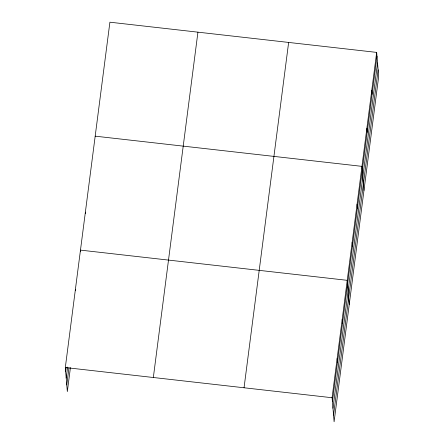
<?xml version="1.0" encoding="UTF-8"?>
<svg xmlns="http://www.w3.org/2000/svg" width="444" height="444" viewBox="0 0 444 444"><rect width="100%" height="100%" fill="white"/><g stroke="black" fill="none" stroke-linecap="round" stroke-linejoin="round"><path stroke-width="0.67" d="M70.435 367.571L67.333 391.602L65.312 367.538L109.901 22.2L376.667 52.398L378.688 76.462L334.099 421.8L332.079 397.735L376.667 52.398M65.634 371.428L66.167 367.31M66.195 378.088L67.616 367.099M66.772 384.942L68.987 367.776M153.341 377.505L197.935 32.168M244.045 387.773L288.639 42.435M332.406 401.631L376.995 56.288M332.961 408.286L377.555 62.948M333.538 415.146L378.133 69.802M95.188 136.164L361.954 166.361L363.975 190.421M65.312 367.538L332.079 397.735M371.767 90.387L372.089 94.278M366.861 128.372L367.188 132.262M357.048 204.345L357.376 208.242M352.142 242.335L352.469 246.226M349.262 304.384L347.236 280.325L80.469 250.122L80.58 251.421M342.185 319.458L342.513 323.354M337.129 358.597L337.457 362.493M85.376 212.138L85.487 213.431M75.419 289.26L75.524 290.559"/></g></svg>
